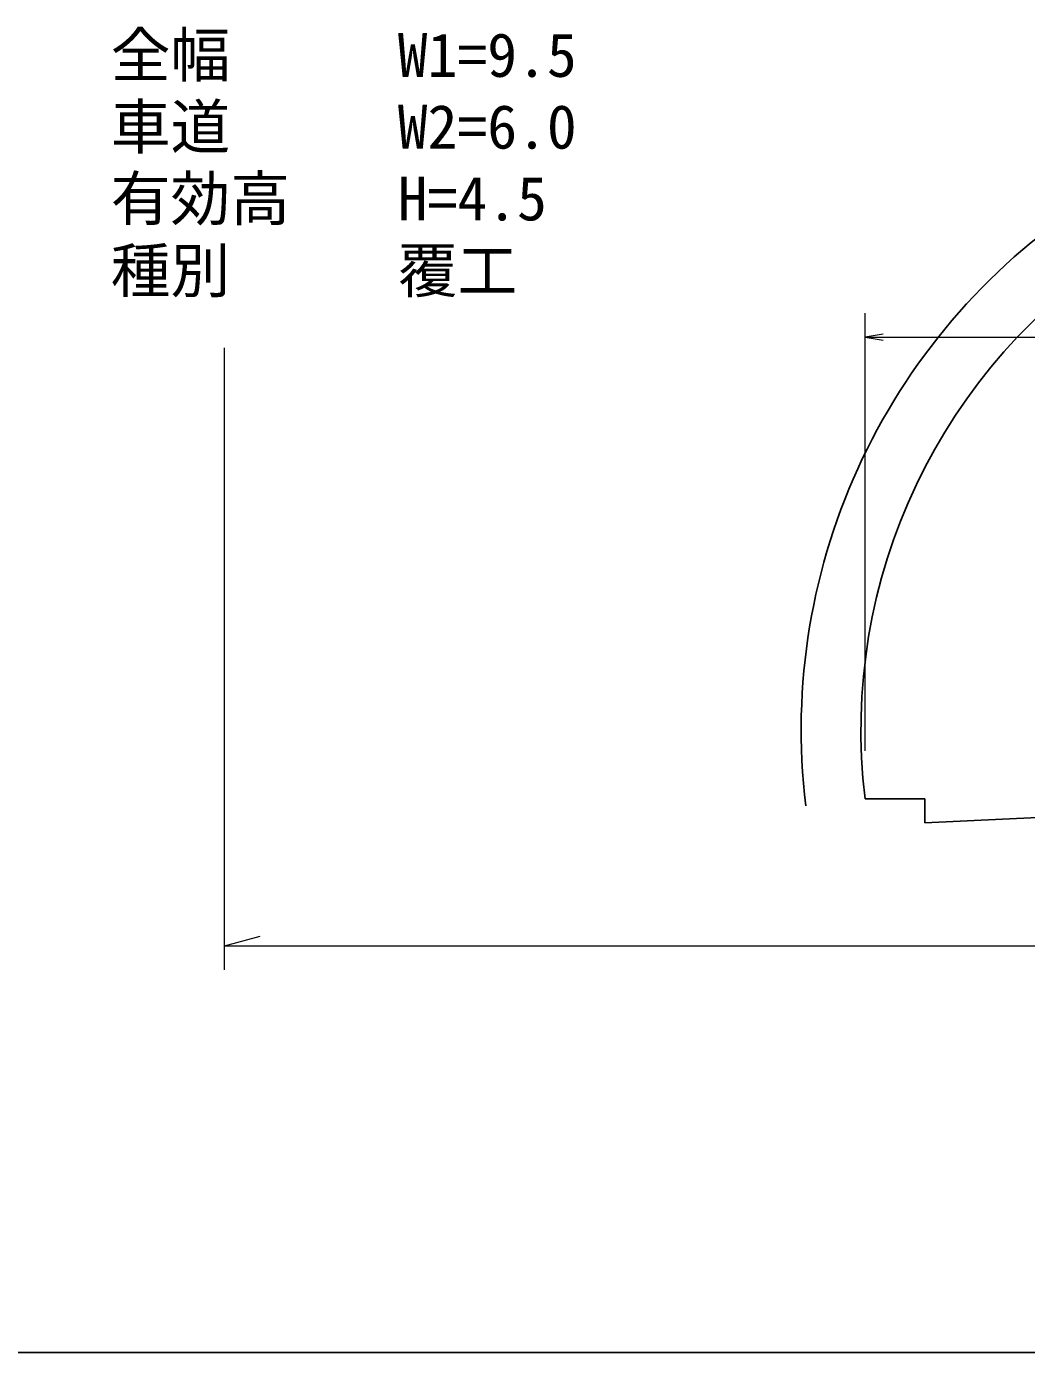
# Model space of a CAD drawing. Units: millimetres at full size, sheet at 1:1000, with parts at other scales. Extents: x 40000 to 680000, y 20000 to 380000.
# Drawn here: x 371697 to 413497, y 205000 to 260426 of the extents above; entities that cross this region are included whole.
import ezdxf
from ezdxf.enums import TextEntityAlignment as Align

# ---------------------------------------------------------------- set-up
doc = ezdxf.new("R2010")
doc.units = ezdxf.units.MM
doc.header["$LTSCALE"] = 1000
for name, color, linetype, lineweight in [('M-BGD', 7, 'Continuous', 25), ('M-STR-HTXT', 7, 'Continuous', 13), ('M-TTL-BAND', 7, 'Continuous', 25)]:
    doc.layers.add(name, color=color, linetype=linetype, lineweight=lineweight)
doc.styles.add('ＭＳ ゴシック', font='')
doc.styles.get('ＭＳ ゴシック').set_extended_font_data('MS Gothic')

# ---------------------------------------------------------------- blocks, each defined once
blk = doc.blocks.new('open_arrow')
at = {"color": 0, "linetype": 'Continuous', "lineweight": -2}
blk.add_lwpolyline([(7.5, 1.25), (0, 0), (7.5, -1.25)], dxfattribs=at)

msp = doc.modelspace()

# ---------------------------------------------------------------- linework, layer by layer
at = {"layer": 'M-BGD'}
for p, q in [((406750, 228144), (409250, 228144)), ((409250, 228144), (409250, 227144))]:
    msp.add_line(p, q, dxfattribs=at)
msp.add_lwpolyline([(409250, 227144), (430500, 228144), (451750, 227144)], dxfattribs=at)
for radius in [26422, 23922]:
    msp.add_arc((430500, 231009), radius, 353.122, 186.878, dxfattribs=at)
at = {"layer": 'M-STR-HTXT'}
for p, q in [((406750, 230144), (406750, 248444)), ((406750, 247444), (454250, 247444)), ((379967, 221000), (379967, 247000)), ((379967, 222000), (381467, 222400)), ((379967, 222000), (577876, 222000))]:
    msp.add_line(p, q, dxfattribs=at)
at = {"layer": 'M-TTL-BAND'}
msp.add_line((40000, 205000), (579000, 205000), dxfattribs=at)

# ---------------------------------------------------------------- block references
at = {"layer": 'M-STR-HTXT', "xscale": 100, "yscale": 100}
msp.add_blockref('open_arrow', (406750, 247444), dxfattribs=at)

# ---------------------------------------------------------------- texts
at = {"layer": 'M-STR-HTXT', "style": 'ＭＳ ゴシック'}
for s, p in [('全幅', (375215, 257771)), ('W1=9.5', (387215, 257771)), ('車道', (375215, 254771)), ('W2=6.0', (387215, 254771)), ('有効高', (375215, 251771)), ('H=4.5', (387215, 251771)), ('種別', (375215, 248760)), ('覆工', (387215, 248760))]:
    msp.add_text(s, height=1833, dxfattribs=at).set_placement(p, align=Align.BOTTOM_LEFT)

doc.saveas('drawing.dxf')
